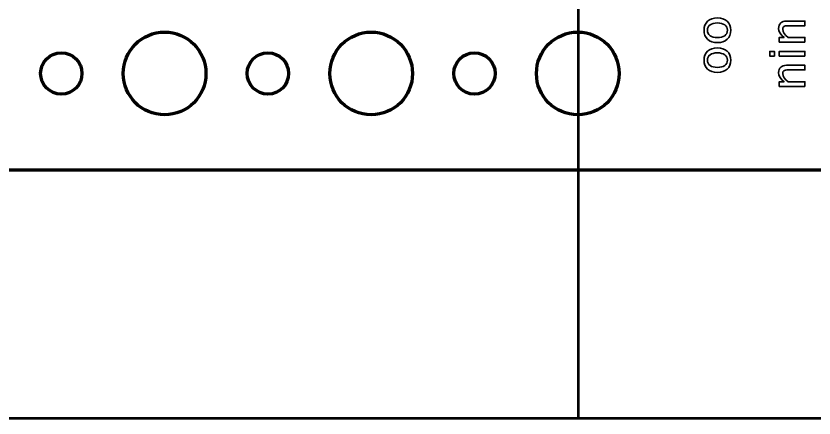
# Model space of a CAD drawing. Header units: centimetres. Extents: x -42 to 42, y -79 to 44.
# Drawn here: x -18.34 to -12.54, y -79 to -76.08 of the extents above; entities that cross this region are included whole.
import ezdxf

# ---------------------------------------------------------------- set-up
doc = ezdxf.new("R2010")
doc.units = ezdxf.units.CM
doc.header["$MEASUREMENT"] = 0
doc.layers.add('Layer 1', color=7, linetype='Continuous')

msp = doc.modelspace()

# ---------------------------------------------------------------- linework, layer by layer
at = {"layer": 'Layer 1', "color": 3, "lineweight": 53}
for points in [[(-20.25, -79), (-14.25, -79), (-14.25, -35.5), (-20.25, -35.5), (-20.25, -79)], [(-20.25, -79), (20.25, -79), (20.25, -70), (-20.25, -70), (-20.25, -79)]]:
    msp.add_lwpolyline(points, close=True, dxfattribs=at)
at = {"layer": 'Layer 1', "lineweight": 106}
for centre, major_axis in [((-17.25599, -76.50001), (0, 0.30001)), ((-15.75599, -76.50001), (0, 0.30001)), ((-14.25599, -76.50001), (0, 0.30001)), ((-18.006, -76.5), (0, 0.15)), ((-16.506, -76.5), (0, 0.15)), ((-15.006, -76.5), (0, 0.15))]:
    msp.add_ellipse(centre, major_axis=major_axis, ratio=1, dxfattribs=at)
msp.add_open_spline([(-23.956, -76.7), (-23.956, -76.7), (-23.956, -73.3), (-23.956, -73.3), (-23.956, -73.3), (-23.956, -73.02386), (-23.73214, -72.8), (-23.456, -72.8), (-23.456, -72.8), (-23.456, -72.8), (-9.556, -72.8), (-9.556, -72.8), (-9.556, -72.8), (-9.27986, -72.8), (-9.056, -73.02386), (-9.056, -73.3), (-9.056, -73.3), (-9.056, -73.3), (-9.056, -76.7), (-9.056, -76.7), (-9.056, -76.7), (-9.056, -76.97614), (-9.27986, -77.2), (-9.556, -77.2), (-9.556, -77.2), (-9.556, -77.2), (-23.456, -77.2), (-23.456, -77.2), (-23.456, -77.2), (-23.73214, -77.2), (-23.956, -76.97614), (-23.956, -76.7)], degree=3, knots=[0, 0, 0, 0, 0.1111111, 0.1111111, 0.1111111, 0.1111111, 0.2222222, 0.2222222, 0.2222222, 0.2222222, 0.3333333, 0.3333333, 0.3333333, 0.3333333, 0.4444444, 0.4444444, 0.4444444, 0.4444444, 0.5555556, 0.5555556, 0.5555556, 0.5555556, 0.6666667, 0.6666667, 0.6666667, 0.6666667, 0.7777778, 0.7777778, 0.7777778, 0.7777778, 1, 1, 1, 1], dxfattribs=at)
at = {"layer": 'Layer 1', "color": 5, "lineweight": 35}
for points, knots in [([(-13.14448, -76.18687), (-13.14448, -76.21432), (-13.15324, -76.23608), (-13.17076, -76.25207), (-13.17076, -76.25207), (-13.18828, -76.26812), (-13.21209, -76.27612), (-13.24214, -76.27612), (-13.24214, -76.27612), (-13.27212, -76.27612), (-13.29588, -76.26812), (-13.31334, -76.25207), (-13.31334, -76.25207), (-13.3308, -76.23608), (-13.33956, -76.21432), (-13.33956, -76.18687), (-13.33956, -76.18687), (-13.33956, -76.15941), (-13.3308, -76.13765), (-13.31334, -76.12166), (-13.31334, -76.12166), (-13.29588, -76.10561), (-13.27212, -76.09761), (-13.24214, -76.09761), (-13.24214, -76.09761), (-13.21209, -76.09761), (-13.18828, -76.10561), (-13.17076, -76.12166), (-13.17076, -76.12166), (-13.15324, -76.13765), (-13.14448, -76.15941), (-13.14448, -76.18687)], [0, 0, 0, 0, 0.1111111, 0.1111111, 0.1111111, 0.1111111, 0.2222222, 0.2222222, 0.2222222, 0.2222222, 0.3333333, 0.3333333, 0.3333333, 0.3333333, 0.4444444, 0.4444444, 0.4444444, 0.4444444, 0.5555556, 0.5555556, 0.5555556, 0.5555556, 0.6666667, 0.6666667, 0.6666667, 0.6666667, 0.7777778, 0.7777778, 0.7777778, 0.7777778, 1, 1, 1, 1]), ([(-13.16988, -76.18693), (-13.16988, -76.17017), (-13.17617, -76.15712), (-13.18881, -76.14783), (-13.18881, -76.14783), (-13.20139, -76.13859), (-13.21915, -76.13395), (-13.24214, -76.13395), (-13.24214, -76.13395), (-13.26501, -76.13395), (-13.28277, -76.13859), (-13.29535, -76.14783), (-13.29535, -76.14783), (-13.30787, -76.15712), (-13.31416, -76.17017), (-13.31416, -76.18693), (-13.31416, -76.18693), (-13.31416, -76.20374), (-13.30787, -76.21679), (-13.29535, -76.22597), (-13.29535, -76.22597), (-13.28277, -76.2352), (-13.26501, -76.23978), (-13.24214, -76.23978), (-13.24214, -76.23978), (-13.21915, -76.23978), (-13.20139, -76.2352), (-13.18881, -76.22597), (-13.18881, -76.22597), (-13.17617, -76.21679), (-13.16988, -76.20374), (-13.16988, -76.18693)], [0, 0, 0, 0, 0.1111111, 0.1111111, 0.1111111, 0.1111111, 0.2222222, 0.2222222, 0.2222222, 0.2222222, 0.3333333, 0.3333333, 0.3333333, 0.3333333, 0.4444444, 0.4444444, 0.4444444, 0.4444444, 0.5555556, 0.5555556, 0.5555556, 0.5555556, 0.6666667, 0.6666667, 0.6666667, 0.6666667, 0.7777778, 0.7777778, 0.7777778, 0.7777778, 1, 1, 1, 1]), ([(-12.60661, -76.27262), (-12.60661, -76.27262), (-12.79358, -76.27262), (-12.79358, -76.27262), (-12.79358, -76.27262), (-12.79358, -76.27262), (-12.79358, -76.23876), (-12.79358, -76.23876), (-12.79358, -76.23876), (-12.79358, -76.23876), (-12.75825, -76.23876), (-12.75825, -76.23876), (-12.75825, -76.23876), (-12.78441, -76.22082), (-12.79746, -76.19883), (-12.79746, -76.17285), (-12.79746, -76.17285), (-12.79746, -76.1565), (-12.79235, -76.14351), (-12.78206, -76.13392), (-12.78206, -76.13392), (-12.77183, -76.12434), (-12.75801, -76.11952), (-12.74073, -76.11952), (-12.74073, -76.11952), (-12.74073, -76.11952), (-12.60661, -76.11952), (-12.60661, -76.11952), (-12.60661, -76.11952), (-12.60661, -76.11952), (-12.60661, -76.15338), (-12.60661, -76.15338), (-12.60661, -76.15338), (-12.60661, -76.15338), (-12.72967, -76.15338), (-12.72967, -76.15338), (-12.72967, -76.15338), (-12.74355, -76.15338), (-12.75343, -76.15544), (-12.7593, -76.1595), (-12.7593, -76.1595), (-12.76524, -76.16361), (-12.76818, -76.17038), (-12.76818, -76.17984), (-12.76818, -76.17984), (-12.76818, -76.20066), (-12.7546, -76.22029), (-12.72744, -76.23876), (-12.72744, -76.23876), (-12.72744, -76.23876), (-12.60661, -76.23876), (-12.60661, -76.23876), (-12.60661, -76.23876), (-12.60661, -76.23876), (-12.60661, -76.27262), (-12.60661, -76.27262)], [0, 0, 0, 0, 0.0666667, 0.0666667, 0.0666667, 0.0666667, 0.1333333, 0.1333333, 0.1333333, 0.1333333, 0.2, 0.2, 0.2, 0.2, 0.2666667, 0.2666667, 0.2666667, 0.2666667, 0.3333333, 0.3333333, 0.3333333, 0.3333333, 0.4, 0.4, 0.4, 0.4, 0.4666667, 0.4666667, 0.4666667, 0.4666667, 0.5333333, 0.5333333, 0.5333333, 0.5333333, 0.6, 0.6, 0.6, 0.6, 0.6666667, 0.6666667, 0.6666667, 0.6666667, 0.7333333, 0.7333333, 0.7333333, 0.7333333, 0.8, 0.8, 0.8, 0.8, 0.8666667, 0.8666667, 0.8666667, 0.8666667, 1, 1, 1, 1]), ([(-13.14448, -76.40359), (-13.14448, -76.43104), (-13.15324, -76.4528), (-13.17076, -76.46879), (-13.17076, -76.46879), (-13.18828, -76.48484), (-13.21209, -76.49284), (-13.24214, -76.49284), (-13.24214, -76.49284), (-13.27212, -76.49284), (-13.29588, -76.48484), (-13.31334, -76.46879), (-13.31334, -76.46879), (-13.3308, -76.4528), (-13.33956, -76.43104), (-13.33956, -76.40359), (-13.33956, -76.40359), (-13.33956, -76.37613), (-13.3308, -76.35437), (-13.31334, -76.33838), (-13.31334, -76.33838), (-13.29588, -76.32233), (-13.27212, -76.31433), (-13.24214, -76.31433), (-13.24214, -76.31433), (-13.21209, -76.31433), (-13.18828, -76.32233), (-13.17076, -76.33838), (-13.17076, -76.33838), (-13.15324, -76.35437), (-13.14448, -76.37613), (-13.14448, -76.40359)], [0, 0, 0, 0, 0.1111111, 0.1111111, 0.1111111, 0.1111111, 0.2222222, 0.2222222, 0.2222222, 0.2222222, 0.3333333, 0.3333333, 0.3333333, 0.3333333, 0.4444444, 0.4444444, 0.4444444, 0.4444444, 0.5555556, 0.5555556, 0.5555556, 0.5555556, 0.6666667, 0.6666667, 0.6666667, 0.6666667, 0.7777778, 0.7777778, 0.7777778, 0.7777778, 1, 1, 1, 1]), ([(-13.16988, -76.40365), (-13.16988, -76.38689), (-13.17617, -76.37384), (-13.18881, -76.36455), (-13.18881, -76.36455), (-13.20139, -76.35531), (-13.21915, -76.35067), (-13.24214, -76.35067), (-13.24214, -76.35067), (-13.26501, -76.35067), (-13.28277, -76.35531), (-13.29535, -76.36455), (-13.29535, -76.36455), (-13.30787, -76.37384), (-13.31416, -76.38689), (-13.31416, -76.40365), (-13.31416, -76.40365), (-13.31416, -76.42046), (-13.30787, -76.43351), (-13.29535, -76.44269), (-13.29535, -76.44269), (-13.28277, -76.45192), (-13.26501, -76.4565), (-13.24214, -76.4565), (-13.24214, -76.4565), (-13.21915, -76.4565), (-13.20139, -76.45192), (-13.18881, -76.44269), (-13.18881, -76.44269), (-13.17617, -76.43351), (-13.16988, -76.42046), (-13.16988, -76.40365)], [0, 0, 0, 0, 0.1111111, 0.1111111, 0.1111111, 0.1111111, 0.2222222, 0.2222222, 0.2222222, 0.2222222, 0.3333333, 0.3333333, 0.3333333, 0.3333333, 0.4444444, 0.4444444, 0.4444444, 0.4444444, 0.5555556, 0.5555556, 0.5555556, 0.5555556, 0.6666667, 0.6666667, 0.6666667, 0.6666667, 0.7777778, 0.7777778, 0.7777778, 0.7777778, 1, 1, 1, 1]), ([(-12.8278, -76.37457), (-12.8278, -76.37457), (-12.86167, -76.37457), (-12.86167, -76.37457), (-12.86167, -76.37457), (-12.86167, -76.37457), (-12.86167, -76.34071), (-12.86167, -76.34071), (-12.86167, -76.34071), (-12.86167, -76.34071), (-12.8278, -76.34071), (-12.8278, -76.34071), (-12.8278, -76.34071), (-12.8278, -76.34071), (-12.8278, -76.37457), (-12.8278, -76.37457)], [0, 0, 0, 0, 0.2, 0.2, 0.2, 0.2, 0.4, 0.4, 0.4, 0.4, 0.6, 0.6, 0.6, 0.6, 1, 1, 1, 1]), ([(-12.60661, -76.37457), (-12.60661, -76.37457), (-12.79358, -76.37457), (-12.79358, -76.37457), (-12.79358, -76.37457), (-12.79358, -76.37457), (-12.79358, -76.34071), (-12.79358, -76.34071), (-12.79358, -76.34071), (-12.79358, -76.34071), (-12.60661, -76.34071), (-12.60661, -76.34071), (-12.60661, -76.34071), (-12.60661, -76.34071), (-12.60661, -76.37457), (-12.60661, -76.37457)], [0, 0, 0, 0, 0.2, 0.2, 0.2, 0.2, 0.4, 0.4, 0.4, 0.4, 0.6, 0.6, 0.6, 0.6, 1, 1, 1, 1]), ([(-12.60661, -76.59353), (-12.60661, -76.59353), (-12.79358, -76.59353), (-12.79358, -76.59353), (-12.79358, -76.59353), (-12.79358, -76.59353), (-12.79358, -76.55967), (-12.79358, -76.55967), (-12.79358, -76.55967), (-12.79358, -76.55967), (-12.75825, -76.55967), (-12.75825, -76.55967), (-12.75825, -76.55967), (-12.78441, -76.54173), (-12.79746, -76.51974), (-12.79746, -76.49376), (-12.79746, -76.49376), (-12.79746, -76.47741), (-12.79235, -76.46442), (-12.78206, -76.45483), (-12.78206, -76.45483), (-12.77183, -76.44525), (-12.75801, -76.44043), (-12.74073, -76.44043), (-12.74073, -76.44043), (-12.74073, -76.44043), (-12.60661, -76.44043), (-12.60661, -76.44043), (-12.60661, -76.44043), (-12.60661, -76.44043), (-12.60661, -76.47429), (-12.60661, -76.47429), (-12.60661, -76.47429), (-12.60661, -76.47429), (-12.72967, -76.47429), (-12.72967, -76.47429), (-12.72967, -76.47429), (-12.74355, -76.47429), (-12.75343, -76.47635), (-12.7593, -76.48041), (-12.7593, -76.48041), (-12.76524, -76.48452), (-12.76818, -76.49129), (-12.76818, -76.50075), (-12.76818, -76.50075), (-12.76818, -76.52157), (-12.7546, -76.5412), (-12.72744, -76.55967), (-12.72744, -76.55967), (-12.72744, -76.55967), (-12.60661, -76.55967), (-12.60661, -76.55967), (-12.60661, -76.55967), (-12.60661, -76.55967), (-12.60661, -76.59353), (-12.60661, -76.59353)], [0, 0, 0, 0, 0.0666667, 0.0666667, 0.0666667, 0.0666667, 0.1333333, 0.1333333, 0.1333333, 0.1333333, 0.2, 0.2, 0.2, 0.2, 0.2666667, 0.2666667, 0.2666667, 0.2666667, 0.3333333, 0.3333333, 0.3333333, 0.3333333, 0.4, 0.4, 0.4, 0.4, 0.4666667, 0.4666667, 0.4666667, 0.4666667, 0.5333333, 0.5333333, 0.5333333, 0.5333333, 0.6, 0.6, 0.6, 0.6, 0.6666667, 0.6666667, 0.6666667, 0.6666667, 0.7333333, 0.7333333, 0.7333333, 0.7333333, 0.8, 0.8, 0.8, 0.8, 0.8666667, 0.8666667, 0.8666667, 0.8666667, 1, 1, 1, 1])]:
    msp.add_open_spline(points, degree=3, knots=knots, dxfattribs=at)

doc.saveas('drawing.dxf')
